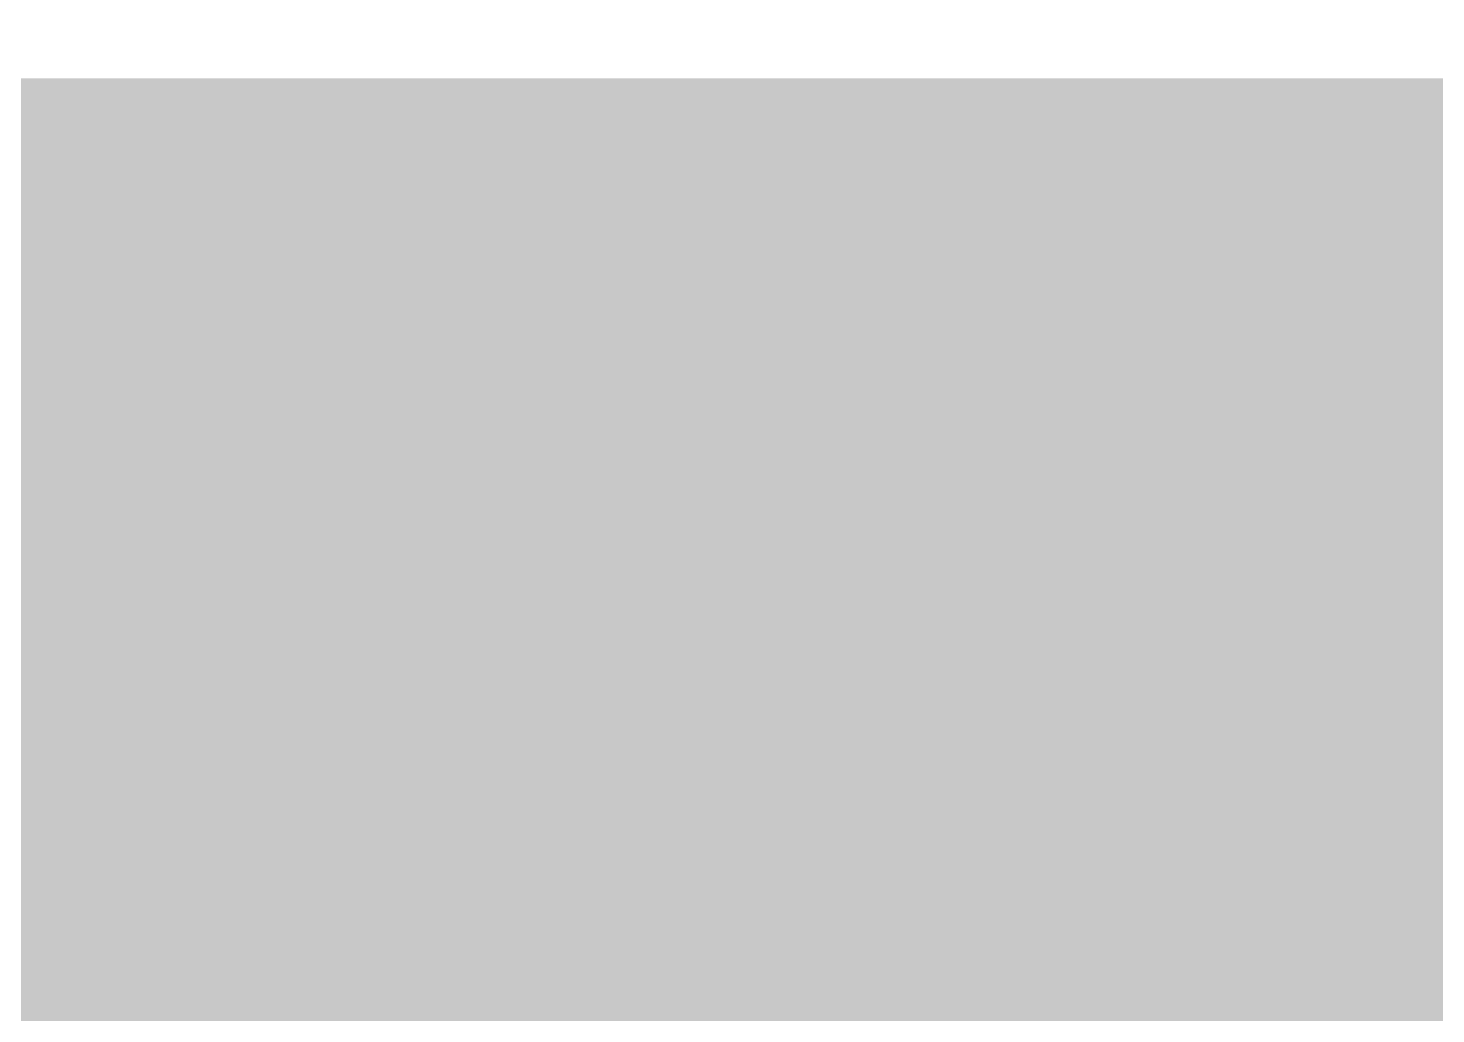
# Model space of a CAD drawing. Extents: x -0.1 to 65.1, y -1.2 to 30.1.
# Drawn here: x 26.5952 to 26.9153, y 6.8085 to 7.0326 of the extents above; entities that cross this region are included whole.
import ezdxf

# ---------------------------------------------------------------- set-up
doc = ezdxf.new("R2010")
doc.units = 0
doc.header["$MEASUREMENT"] = 0
doc.layers.get('0').update_dxf_attribs({"linetype": 'CONTINUOUS'})
doc.layers.add('2D_LINE_126', color=7, linetype='CONTINUOUS')

# ---------------------------------------------------------------- blocks, each defined once
blk = doc.blocks.new('DRAWING_63')
at = {"layer": '2D_LINE_126', "const_width": 0.0254}
for points in [[(-3.76047, -0.70866), (-3.76047, -0.69723), (-3.76047, -0.6858), (-3.76047, -0.67437), (-3.76047, -0.66294), (-3.76047, -0.65151), (-3.76047, -0.64008), (-3.76047, -0.62865), (-3.76047, -0.61722), (-3.76047, -0.60579), (-3.76047, -0.59436), (-3.76047, -0.58293), (-3.76047, -0.5715), (-3.76047, -0.56007), (-3.76047, -0.54864), (-3.76047, -0.53721), (-3.76047, -0.52578), (-3.76047, -0.51435), (-3.76047, -0.50292), (-3.76047, -0.49149), (-3.76047, -0.48006)], [(-3.74904, -0.70866), (-3.74904, -0.69723), (-3.74904, -0.6858), (-3.74904, -0.67437), (-3.74904, -0.66294), (-3.74904, -0.65151), (-3.74904, -0.64008), (-3.74904, -0.62865), (-3.74904, -0.61722), (-3.74904, -0.60579), (-3.74904, -0.59436), (-3.74904, -0.58293), (-3.74904, -0.5715), (-3.74904, -0.56007), (-3.74904, -0.54864), (-3.74904, -0.53721), (-3.74904, -0.52578), (-3.74904, -0.51435), (-3.74904, -0.50292), (-3.74904, -0.49149), (-3.74904, -0.48006)], [(-3.73761, -0.70866), (-3.73761, -0.69723), (-3.73761, -0.6858), (-3.73761, -0.67437), (-3.73761, -0.66294), (-3.73761, -0.65151), (-3.73761, -0.64008), (-3.73761, -0.62865), (-3.73761, -0.61722), (-3.73761, -0.60579), (-3.73761, -0.59436), (-3.73761, -0.58293), (-3.73761, -0.5715), (-3.73761, -0.56007), (-3.73761, -0.54864), (-3.73761, -0.53721), (-3.73761, -0.52578), (-3.73761, -0.51435), (-3.73761, -0.50292), (-3.73761, -0.49149), (-3.73761, -0.48006)], [(-3.72618, -0.70866), (-3.72618, -0.69723), (-3.72618, -0.6858), (-3.72618, -0.67437), (-3.72618, -0.66294), (-3.72618, -0.65151), (-3.72618, -0.64008), (-3.72618, -0.62865), (-3.72618, -0.61722), (-3.72618, -0.60579), (-3.72618, -0.59436), (-3.72618, -0.58293), (-3.72618, -0.5715), (-3.72618, -0.56007), (-3.72618, -0.54864), (-3.72618, -0.53721), (-3.72618, -0.52578), (-3.72618, -0.51435), (-3.72618, -0.50292), (-3.72618, -0.49149), (-3.72618, -0.48006)], [(-3.71475, -0.70866), (-3.71475, -0.69723), (-3.71475, -0.6858), (-3.71475, -0.67437), (-3.71475, -0.66294), (-3.71475, -0.65151), (-3.71475, -0.64008), (-3.71475, -0.62865), (-3.71475, -0.61722), (-3.71475, -0.60579), (-3.71475, -0.59436), (-3.71475, -0.58293), (-3.71475, -0.5715), (-3.71475, -0.56007), (-3.71475, -0.54864), (-3.71475, -0.53721), (-3.71475, -0.52578), (-3.71475, -0.51435), (-3.71475, -0.50292), (-3.71475, -0.49149), (-3.71475, -0.48006)], [(-3.70332, -0.70866), (-3.70332, -0.69723), (-3.70332, -0.6858), (-3.70332, -0.67437), (-3.70332, -0.66294), (-3.70332, -0.65151), (-3.70332, -0.64008), (-3.70332, -0.62865), (-3.70332, -0.61722), (-3.70332, -0.60579), (-3.70332, -0.59436), (-3.70332, -0.58293), (-3.70332, -0.5715), (-3.70332, -0.56007), (-3.70332, -0.54864), (-3.70332, -0.53721), (-3.70332, -0.52578), (-3.70332, -0.51435), (-3.70332, -0.50292), (-3.70332, -0.49149), (-3.70332, -0.48006)], [(-3.69189, -0.70866), (-3.69189, -0.69723), (-3.69189, -0.6858), (-3.69189, -0.67437), (-3.69189, -0.66294), (-3.69189, -0.65151), (-3.69189, -0.64008), (-3.69189, -0.62865), (-3.69189, -0.61722), (-3.69189, -0.60579), (-3.69189, -0.59436), (-3.69189, -0.58293), (-3.69189, -0.5715), (-3.69189, -0.56007), (-3.69189, -0.54864), (-3.69189, -0.53721), (-3.69189, -0.52578), (-3.69189, -0.51435), (-3.69189, -0.50292), (-3.69189, -0.49149), (-3.69189, -0.48006)], [(-3.68046, -0.70866), (-3.68046, -0.69723), (-3.68046, -0.6858), (-3.68046, -0.67437), (-3.68046, -0.66294), (-3.68046, -0.65151), (-3.68046, -0.64008), (-3.68046, -0.62865), (-3.68046, -0.61722), (-3.68046, -0.60579), (-3.68046, -0.59436), (-3.68046, -0.58293), (-3.68046, -0.5715), (-3.68046, -0.56007), (-3.68046, -0.54864), (-3.68046, -0.53721), (-3.68046, -0.52578), (-3.68046, -0.51435), (-3.68046, -0.50292), (-3.68046, -0.49149), (-3.68046, -0.48006)], [(-3.66903, -0.70866), (-3.66903, -0.69723), (-3.66903, -0.6858), (-3.66903, -0.67437), (-3.66903, -0.66294), (-3.66903, -0.65151), (-3.66903, -0.64008), (-3.66903, -0.62865), (-3.66903, -0.61722), (-3.66903, -0.60579), (-3.66903, -0.59436), (-3.66903, -0.58293), (-3.66903, -0.5715), (-3.66903, -0.56007), (-3.66903, -0.54864), (-3.66903, -0.53721), (-3.66903, -0.52578), (-3.66903, -0.51435), (-3.66903, -0.50292), (-3.66903, -0.49149), (-3.66903, -0.48006)], [(-3.6576, -0.70866), (-3.6576, -0.69723), (-3.6576, -0.6858), (-3.6576, -0.67437), (-3.6576, -0.66294), (-3.6576, -0.65151), (-3.6576, -0.64008), (-3.6576, -0.62865), (-3.6576, -0.61722), (-3.6576, -0.60579), (-3.6576, -0.59436), (-3.6576, -0.58293), (-3.6576, -0.5715), (-3.6576, -0.56007), (-3.6576, -0.54864), (-3.6576, -0.53721), (-3.6576, -0.52578), (-3.6576, -0.51435), (-3.6576, -0.50292), (-3.6576, -0.49149), (-3.6576, -0.48006)], [(-3.64617, -0.70866), (-3.64617, -0.69723), (-3.64617, -0.6858), (-3.64617, -0.67437), (-3.64617, -0.66294), (-3.64617, -0.65151), (-3.64617, -0.64008), (-3.64617, -0.62865), (-3.64617, -0.61722), (-3.64617, -0.60579), (-3.64617, -0.59436), (-3.64617, -0.58293), (-3.64617, -0.5715), (-3.64617, -0.56007), (-3.64617, -0.54864), (-3.64617, -0.53721), (-3.64617, -0.52578), (-3.64617, -0.51435), (-3.64617, -0.50292), (-3.64617, -0.49149), (-3.64617, -0.48006)], [(-3.63474, -0.70866), (-3.63474, -0.69723), (-3.63474, -0.6858), (-3.63474, -0.67437), (-3.63474, -0.66294), (-3.63474, -0.65151), (-3.63474, -0.64008), (-3.63474, -0.62865), (-3.63474, -0.61722), (-3.63474, -0.60579), (-3.63474, -0.59436), (-3.63474, -0.58293), (-3.63474, -0.5715), (-3.63474, -0.56007), (-3.63474, -0.54864), (-3.63474, -0.53721), (-3.63474, -0.52578), (-3.63474, -0.51435), (-3.63474, -0.50292), (-3.63474, -0.49149), (-3.63474, -0.48006)], [(-3.62331, -0.70866), (-3.62331, -0.69723), (-3.62331, -0.6858), (-3.62331, -0.67437), (-3.62331, -0.66294), (-3.62331, -0.65151), (-3.62331, -0.64008), (-3.62331, -0.62865), (-3.62331, -0.61722), (-3.62331, -0.60579), (-3.62331, -0.59436), (-3.62331, -0.58293), (-3.62331, -0.5715), (-3.62331, -0.56007), (-3.62331, -0.54864), (-3.62331, -0.53721), (-3.62331, -0.52578), (-3.62331, -0.51435), (-3.62331, -0.50292), (-3.62331, -0.49149), (-3.62331, -0.48006)], [(-3.61188, -0.70866), (-3.61188, -0.69723), (-3.61188, -0.6858), (-3.61188, -0.67437), (-3.61188, -0.66294), (-3.61188, -0.65151), (-3.61188, -0.64008), (-3.61188, -0.62865), (-3.61188, -0.61722), (-3.61188, -0.60579), (-3.61188, -0.59436), (-3.61188, -0.58293), (-3.61188, -0.5715), (-3.61188, -0.56007), (-3.61188, -0.54864), (-3.61188, -0.53721), (-3.61188, -0.52578), (-3.61188, -0.51435), (-3.61188, -0.50292), (-3.61188, -0.49149), (-3.61188, -0.48006)], [(-3.60045, -0.70866), (-3.60045, -0.69723), (-3.60045, -0.6858), (-3.60045, -0.67437), (-3.60045, -0.66294), (-3.60045, -0.65151), (-3.60045, -0.64008), (-3.60045, -0.62865), (-3.60045, -0.61722), (-3.60045, -0.60579), (-3.60045, -0.59436), (-3.60045, -0.58293), (-3.60045, -0.5715), (-3.60045, -0.56007), (-3.60045, -0.54864), (-3.60045, -0.53721), (-3.60045, -0.52578), (-3.60045, -0.51435), (-3.60045, -0.50292), (-3.60045, -0.49149), (-3.60045, -0.48006)], [(-3.58902, -0.70866), (-3.58902, -0.69723), (-3.58902, -0.6858), (-3.58902, -0.67437), (-3.58902, -0.66294), (-3.58902, -0.65151), (-3.58902, -0.64008), (-3.58902, -0.62865), (-3.58902, -0.61722), (-3.58902, -0.60579), (-3.58902, -0.59436), (-3.58902, -0.58293), (-3.58902, -0.5715), (-3.58902, -0.56007), (-3.58902, -0.54864), (-3.58902, -0.53721), (-3.58902, -0.52578), (-3.58902, -0.51435), (-3.58902, -0.50292), (-3.58902, -0.49149), (-3.58902, -0.48006)], [(-3.57759, -0.70866), (-3.57759, -0.69723), (-3.57759, -0.6858), (-3.57759, -0.67437), (-3.57759, -0.66294), (-3.57759, -0.65151), (-3.57759, -0.64008), (-3.57759, -0.62865), (-3.57759, -0.61722), (-3.57759, -0.60579), (-3.57759, -0.59436), (-3.57759, -0.58293), (-3.57759, -0.5715), (-3.57759, -0.56007), (-3.57759, -0.54864), (-3.57759, -0.53721), (-3.57759, -0.52578), (-3.57759, -0.51435), (-3.57759, -0.50292), (-3.57759, -0.49149), (-3.57759, -0.48006)], [(-3.56616, -0.70866), (-3.56616, -0.69723), (-3.56616, -0.6858), (-3.56616, -0.67437), (-3.56616, -0.66294), (-3.56616, -0.65151), (-3.56616, -0.64008), (-3.56616, -0.62865), (-3.56616, -0.61722), (-3.56616, -0.60579), (-3.56616, -0.59436), (-3.56616, -0.58293), (-3.56616, -0.5715), (-3.56616, -0.56007), (-3.56616, -0.54864), (-3.56616, -0.53721), (-3.56616, -0.52578), (-3.56616, -0.51435), (-3.56616, -0.50292), (-3.56616, -0.49149), (-3.56616, -0.48006)], [(-3.55473, -0.70866), (-3.55473, -0.69723), (-3.55473, -0.6858), (-3.55473, -0.67437), (-3.55473, -0.66294), (-3.55473, -0.65151), (-3.55473, -0.64008), (-3.55473, -0.62865), (-3.55473, -0.61722), (-3.55473, -0.60579), (-3.55473, -0.59436), (-3.55473, -0.58293), (-3.55473, -0.5715), (-3.55473, -0.56007), (-3.55473, -0.54864), (-3.55473, -0.53721), (-3.55473, -0.52578), (-3.55473, -0.51435), (-3.55473, -0.50292), (-3.55473, -0.49149), (-3.55473, -0.48006)], [(-3.5433, -0.70866), (-3.5433, -0.69723), (-3.5433, -0.6858), (-3.5433, -0.67437), (-3.5433, -0.66294), (-3.5433, -0.65151), (-3.5433, -0.64008), (-3.5433, -0.62865), (-3.5433, -0.61722), (-3.5433, -0.60579), (-3.5433, -0.59436), (-3.5433, -0.58293), (-3.5433, -0.5715), (-3.5433, -0.56007), (-3.5433, -0.54864), (-3.5433, -0.53721), (-3.5433, -0.52578), (-3.5433, -0.51435), (-3.5433, -0.50292), (-3.5433, -0.49149), (-3.5433, -0.48006)], [(-3.53187, -0.70866), (-3.53187, -0.69723), (-3.53187, -0.6858), (-3.53187, -0.67437), (-3.53187, -0.66294), (-3.53187, -0.65151), (-3.53187, -0.64008), (-3.53187, -0.62865), (-3.53187, -0.61722), (-3.53187, -0.60579), (-3.53187, -0.59436), (-3.53187, -0.58293), (-3.53187, -0.5715), (-3.53187, -0.56007), (-3.53187, -0.54864), (-3.53187, -0.53721), (-3.53187, -0.52578), (-3.53187, -0.51435), (-3.53187, -0.50292), (-3.53187, -0.49149), (-3.53187, -0.48006)], [(-3.52044, -0.70866), (-3.52044, -0.69723), (-3.52044, -0.6858), (-3.52044, -0.67437), (-3.52044, -0.66294), (-3.52044, -0.65151), (-3.52044, -0.64008), (-3.52044, -0.62865), (-3.52044, -0.61722), (-3.52044, -0.60579), (-3.52044, -0.59436), (-3.52044, -0.58293), (-3.52044, -0.5715), (-3.52044, -0.56007), (-3.52044, -0.54864), (-3.52044, -0.53721), (-3.52044, -0.52578), (-3.52044, -0.51435), (-3.52044, -0.50292), (-3.52044, -0.49149), (-3.52044, -0.48006)], [(-3.50901, -0.70866), (-3.50901, -0.69723), (-3.50901, -0.6858), (-3.50901, -0.67437), (-3.50901, -0.66294), (-3.50901, -0.65151), (-3.50901, -0.64008), (-3.50901, -0.62865), (-3.50901, -0.61722), (-3.50901, -0.60579), (-3.50901, -0.59436), (-3.50901, -0.58293), (-3.50901, -0.5715), (-3.50901, -0.56007), (-3.50901, -0.54864), (-3.50901, -0.53721), (-3.50901, -0.52578), (-3.50901, -0.51435), (-3.50901, -0.50292), (-3.50901, -0.49149), (-3.50901, -0.48006)], [(-3.49758, -0.70866), (-3.49758, -0.69723), (-3.49758, -0.6858), (-3.49758, -0.67437), (-3.49758, -0.66294), (-3.49758, -0.65151), (-3.49758, -0.64008), (-3.49758, -0.62865), (-3.49758, -0.61722), (-3.49758, -0.60579), (-3.49758, -0.59436), (-3.49758, -0.58293), (-3.49758, -0.5715), (-3.49758, -0.56007), (-3.49758, -0.54864), (-3.49758, -0.53721), (-3.49758, -0.52578), (-3.49758, -0.51435), (-3.49758, -0.50292), (-3.49758, -0.49149), (-3.49758, -0.48006)], [(-3.48615, -0.70866), (-3.48615, -0.69723), (-3.48615, -0.6858), (-3.48615, -0.67437), (-3.48615, -0.66294), (-3.48615, -0.65151), (-3.48615, -0.64008), (-3.48615, -0.62865), (-3.48615, -0.61722), (-3.48615, -0.60579), (-3.48615, -0.59436), (-3.48615, -0.58293), (-3.48615, -0.5715), (-3.48615, -0.56007), (-3.48615, -0.54864), (-3.48615, -0.53721), (-3.48615, -0.52578), (-3.48615, -0.51435), (-3.48615, -0.50292), (-3.48615, -0.49149), (-3.48615, -0.48006)], [(-3.47472, -0.70866), (-3.47472, -0.69723), (-3.47472, -0.6858), (-3.47472, -0.67437), (-3.47472, -0.66294), (-3.47472, -0.65151), (-3.47472, -0.64008), (-3.47472, -0.62865), (-3.47472, -0.61722), (-3.47472, -0.60579), (-3.47472, -0.59436), (-3.47472, -0.58293), (-3.47472, -0.5715), (-3.47472, -0.56007), (-3.47472, -0.54864), (-3.47472, -0.53721), (-3.47472, -0.52578), (-3.47472, -0.51435), (-3.47472, -0.50292), (-3.47472, -0.49149), (-3.47472, -0.48006)], [(-3.46329, -0.70866), (-3.46329, -0.69723), (-3.46329, -0.6858), (-3.46329, -0.67437), (-3.46329, -0.66294), (-3.46329, -0.65151), (-3.46329, -0.64008), (-3.46329, -0.62865), (-3.46329, -0.61722), (-3.46329, -0.60579), (-3.46329, -0.59436), (-3.46329, -0.58293), (-3.46329, -0.5715), (-3.46329, -0.56007), (-3.46329, -0.54864), (-3.46329, -0.53721), (-3.46329, -0.52578), (-3.46329, -0.51435), (-3.46329, -0.50292), (-3.46329, -0.49149), (-3.46329, -0.48006)], [(-3.45186, -0.70866), (-3.45186, -0.69723), (-3.45186, -0.6858), (-3.45186, -0.67437), (-3.45186, -0.66294), (-3.45186, -0.65151), (-3.45186, -0.64008), (-3.45186, -0.62865), (-3.45186, -0.61722), (-3.45186, -0.60579), (-3.45186, -0.59436), (-3.45186, -0.58293), (-3.45186, -0.5715), (-3.45186, -0.56007), (-3.45186, -0.54864), (-3.45186, -0.53721), (-3.45186, -0.52578), (-3.45186, -0.51435), (-3.45186, -0.50292), (-3.45186, -0.49149), (-3.45186, -0.48006)], [(-3.44043, -0.70866), (-3.44043, -0.69723), (-3.44043, -0.6858), (-3.44043, -0.67437), (-3.44043, -0.66294), (-3.44043, -0.65151), (-3.44043, -0.64008), (-3.44043, -0.62865), (-3.44043, -0.61722), (-3.44043, -0.60579), (-3.44043, -0.59436), (-3.44043, -0.58293), (-3.44043, -0.5715), (-3.44043, -0.56007), (-3.44043, -0.54864), (-3.44043, -0.53721), (-3.44043, -0.52578), (-3.44043, -0.51435), (-3.44043, -0.50292), (-3.44043, -0.49149), (-3.44043, -0.48006)], [(-3.429, -0.70866), (-3.429, -0.69723), (-3.429, -0.6858), (-3.429, -0.67437), (-3.429, -0.66294), (-3.429, -0.65151), (-3.429, -0.64008), (-3.429, -0.62865), (-3.429, -0.61722), (-3.429, -0.60579), (-3.429, -0.59436), (-3.429, -0.58293), (-3.429, -0.5715), (-3.429, -0.56007), (-3.429, -0.54864), (-3.429, -0.53721), (-3.429, -0.52578), (-3.429, -0.51435), (-3.429, -0.50292), (-3.429, -0.49149), (-3.429, -0.48006)], [(-2.81178, -0.49149), (-4.06908, -0.49149), (-4.12623, -0.50292)], [(-3.41757, -0.49149), (-3.429, -0.49149), (-3.44043, -0.49149), (-3.45186, -0.49149), (-3.46329, -0.49149), (-3.47472, -0.49149), (-3.48615, -0.49149), (-3.49758, -0.49149), (-3.50901, -0.49149), (-3.52044, -0.49149), (-3.53187, -0.49149), (-3.5433, -0.49149), (-3.55473, -0.49149), (-3.56616, -0.49149), (-3.57759, -0.49149), (-3.58902, -0.49149), (-3.60045, -0.49149), (-3.61188, -0.49149), (-3.62331, -0.49149), (-3.63474, -0.49149), (-3.64617, -0.49149), (-3.6576, -0.49149), (-3.66903, -0.49149), (-3.68046, -0.49149), (-3.69189, -0.49149), (-3.70332, -0.49149), (-3.71475, -0.49149), (-3.72618, -0.49149), (-3.73761, -0.49149), (-3.74904, -0.49149), (-3.76047, -0.49149), (-3.7719, -0.49149)], [(-3.41757, -0.50292), (-3.429, -0.50292), (-3.44043, -0.50292), (-3.45186, -0.50292), (-3.46329, -0.50292), (-3.47472, -0.50292), (-3.48615, -0.50292), (-3.49758, -0.50292), (-3.50901, -0.50292), (-3.52044, -0.50292), (-3.53187, -0.50292), (-3.5433, -0.50292), (-3.55473, -0.50292), (-3.56616, -0.50292), (-3.57759, -0.50292), (-3.58902, -0.50292), (-3.60045, -0.50292), (-3.61188, -0.50292), (-3.62331, -0.50292), (-3.63474, -0.50292), (-3.64617, -0.50292), (-3.6576, -0.50292), (-3.66903, -0.50292), (-3.68046, -0.50292), (-3.69189, -0.50292), (-3.70332, -0.50292), (-3.71475, -0.50292), (-3.72618, -0.50292), (-3.73761, -0.50292), (-3.74904, -0.50292), (-3.76047, -0.50292), (-3.7719, -0.50292)], [(-3.7719, -0.51435), (-3.76047, -0.51435), (-3.74904, -0.51435), (-3.73761, -0.51435), (-3.72618, -0.51435), (-3.71475, -0.51435), (-3.70332, -0.51435), (-3.69189, -0.51435), (-3.68046, -0.51435), (-3.66903, -0.51435), (-3.6576, -0.51435), (-3.64617, -0.51435), (-3.63474, -0.51435), (-3.62331, -0.51435), (-3.61188, -0.51435), (-3.60045, -0.51435), (-3.58902, -0.51435), (-3.57759, -0.51435), (-3.56616, -0.51435), (-3.55473, -0.51435), (-3.5433, -0.51435), (-3.53187, -0.51435), (-3.52044, -0.51435), (-3.50901, -0.51435), (-3.49758, -0.51435), (-3.48615, -0.51435), (-3.47472, -0.51435), (-3.46329, -0.51435), (-3.45186, -0.51435), (-3.44043, -0.51435), (-3.429, -0.51435), (-3.41757, -0.51435)], [(-3.41757, -0.52578), (-3.429, -0.52578), (-3.44043, -0.52578), (-3.45186, -0.52578), (-3.46329, -0.52578), (-3.47472, -0.52578), (-3.48615, -0.52578), (-3.49758, -0.52578), (-3.50901, -0.52578), (-3.52044, -0.52578), (-3.53187, -0.52578), (-3.5433, -0.52578), (-3.55473, -0.52578), (-3.56616, -0.52578), (-3.57759, -0.52578), (-3.58902, -0.52578), (-3.60045, -0.52578), (-3.61188, -0.52578), (-3.62331, -0.52578), (-3.63474, -0.52578), (-3.64617, -0.52578), (-3.6576, -0.52578), (-3.66903, -0.52578), (-3.68046, -0.52578), (-3.69189, -0.52578), (-3.70332, -0.52578), (-3.71475, -0.52578), (-3.72618, -0.52578), (-3.73761, -0.52578), (-3.74904, -0.52578), (-3.76047, -0.52578), (-3.7719, -0.52578)], [(-3.7719, -0.53721), (-3.76047, -0.53721), (-3.74904, -0.53721), (-3.73761, -0.53721), (-3.72618, -0.53721), (-3.71475, -0.53721), (-3.70332, -0.53721), (-3.69189, -0.53721), (-3.68046, -0.53721), (-3.66903, -0.53721), (-3.6576, -0.53721), (-3.64617, -0.53721), (-3.63474, -0.53721), (-3.62331, -0.53721), (-3.61188, -0.53721), (-3.60045, -0.53721), (-3.58902, -0.53721), (-3.57759, -0.53721), (-3.56616, -0.53721), (-3.55473, -0.53721), (-3.5433, -0.53721), (-3.53187, -0.53721), (-3.52044, -0.53721), (-3.50901, -0.53721), (-3.49758, -0.53721), (-3.48615, -0.53721), (-3.47472, -0.53721), (-3.46329, -0.53721), (-3.45186, -0.53721), (-3.44043, -0.53721), (-3.429, -0.53721), (-3.41757, -0.53721)], [(-3.7719, -0.54864), (-3.76047, -0.54864), (-3.74904, -0.54864), (-3.73761, -0.54864), (-3.72618, -0.54864), (-3.71475, -0.54864), (-3.70332, -0.54864), (-3.69189, -0.54864), (-3.68046, -0.54864), (-3.66903, -0.54864), (-3.6576, -0.54864), (-3.64617, -0.54864), (-3.63474, -0.54864), (-3.62331, -0.54864), (-3.61188, -0.54864), (-3.60045, -0.54864), (-3.58902, -0.54864), (-3.57759, -0.54864), (-3.56616, -0.54864), (-3.55473, -0.54864), (-3.5433, -0.54864), (-3.53187, -0.54864), (-3.52044, -0.54864), (-3.50901, -0.54864), (-3.49758, -0.54864), (-3.48615, -0.54864), (-3.47472, -0.54864), (-3.46329, -0.54864), (-3.45186, -0.54864), (-3.44043, -0.54864), (-3.429, -0.54864), (-3.41757, -0.54864)], [(-3.7719, -0.56007), (-3.76047, -0.56007), (-3.74904, -0.56007), (-3.73761, -0.56007), (-3.72618, -0.56007), (-3.71475, -0.56007), (-3.70332, -0.56007), (-3.69189, -0.56007), (-3.68046, -0.56007), (-3.66903, -0.56007), (-3.6576, -0.56007), (-3.64617, -0.56007), (-3.63474, -0.56007), (-3.62331, -0.56007), (-3.61188, -0.56007), (-3.60045, -0.56007), (-3.58902, -0.56007), (-3.57759, -0.56007), (-3.56616, -0.56007), (-3.55473, -0.56007), (-3.5433, -0.56007), (-3.53187, -0.56007), (-3.52044, -0.56007), (-3.50901, -0.56007), (-3.49758, -0.56007), (-3.48615, -0.56007), (-3.47472, -0.56007), (-3.46329, -0.56007), (-3.45186, -0.56007), (-3.44043, -0.56007), (-3.429, -0.56007), (-3.41757, -0.56007)], [(-3.41757, -0.5715), (-3.429, -0.5715), (-3.44043, -0.5715), (-3.45186, -0.5715), (-3.46329, -0.5715), (-3.47472, -0.5715), (-3.48615, -0.5715), (-3.49758, -0.5715), (-3.50901, -0.5715), (-3.52044, -0.5715), (-3.53187, -0.5715), (-3.5433, -0.5715), (-3.55473, -0.5715), (-3.56616, -0.5715), (-3.57759, -0.5715), (-3.58902, -0.5715), (-3.60045, -0.5715), (-3.61188, -0.5715), (-3.62331, -0.5715), (-3.63474, -0.5715), (-3.64617, -0.5715), (-3.6576, -0.5715), (-3.66903, -0.5715), (-3.68046, -0.5715), (-3.69189, -0.5715), (-3.70332, -0.5715), (-3.71475, -0.5715), (-3.72618, -0.5715), (-3.73761, -0.5715), (-3.74904, -0.5715), (-3.76047, -0.5715), (-3.7719, -0.5715)], [(-3.7719, -0.58293), (-3.76047, -0.58293), (-3.74904, -0.58293), (-3.73761, -0.58293), (-3.72618, -0.58293), (-3.71475, -0.58293), (-3.70332, -0.58293), (-3.69189, -0.58293), (-3.68046, -0.58293), (-3.66903, -0.58293), (-3.6576, -0.58293), (-3.64617, -0.58293), (-3.63474, -0.58293), (-3.62331, -0.58293), (-3.61188, -0.58293), (-3.60045, -0.58293), (-3.58902, -0.58293), (-3.57759, -0.58293), (-3.56616, -0.58293), (-3.55473, -0.58293), (-3.5433, -0.58293), (-3.53187, -0.58293), (-3.52044, -0.58293), (-3.50901, -0.58293), (-3.49758, -0.58293), (-3.48615, -0.58293), (-3.47472, -0.58293), (-3.46329, -0.58293), (-3.45186, -0.58293), (-3.44043, -0.58293), (-3.429, -0.58293), (-3.41757, -0.58293)], [(-3.7719, -0.59436), (-3.76047, -0.59436), (-3.74904, -0.59436), (-3.73761, -0.59436), (-3.72618, -0.59436), (-3.71475, -0.59436), (-3.70332, -0.59436), (-3.69189, -0.59436), (-3.68046, -0.59436), (-3.66903, -0.59436), (-3.6576, -0.59436), (-3.64617, -0.59436), (-3.63474, -0.59436), (-3.62331, -0.59436), (-3.61188, -0.59436), (-3.60045, -0.59436), (-3.58902, -0.59436), (-3.57759, -0.59436), (-3.56616, -0.59436), (-3.55473, -0.59436), (-3.5433, -0.59436), (-3.53187, -0.59436), (-3.52044, -0.59436), (-3.50901, -0.59436), (-3.49758, -0.59436), (-3.48615, -0.59436), (-3.47472, -0.59436), (-3.46329, -0.59436), (-3.45186, -0.59436), (-3.44043, -0.59436), (-3.429, -0.59436), (-3.41757, -0.59436)], [(-3.41757, -0.60579), (-3.429, -0.60579), (-3.44043, -0.60579), (-3.45186, -0.60579), (-3.46329, -0.60579), (-3.47472, -0.60579), (-3.48615, -0.60579), (-3.49758, -0.60579), (-3.50901, -0.60579), (-3.52044, -0.60579), (-3.53187, -0.60579), (-3.5433, -0.60579), (-3.55473, -0.60579), (-3.56616, -0.60579), (-3.57759, -0.60579), (-3.58902, -0.60579), (-3.60045, -0.60579), (-3.61188, -0.60579), (-3.62331, -0.60579), (-3.63474, -0.60579), (-3.64617, -0.60579), (-3.6576, -0.60579), (-3.66903, -0.60579), (-3.68046, -0.60579), (-3.69189, -0.60579), (-3.70332, -0.60579), (-3.71475, -0.60579), (-3.72618, -0.60579), (-3.73761, -0.60579), (-3.74904, -0.60579), (-3.76047, -0.60579), (-3.7719, -0.60579)], [(-3.41757, -0.61722), (-3.429, -0.61722), (-3.44043, -0.61722), (-3.45186, -0.61722), (-3.46329, -0.61722), (-3.47472, -0.61722), (-3.48615, -0.61722), (-3.49758, -0.61722), (-3.50901, -0.61722), (-3.52044, -0.61722), (-3.53187, -0.61722), (-3.5433, -0.61722), (-3.55473, -0.61722), (-3.56616, -0.61722), (-3.57759, -0.61722), (-3.58902, -0.61722), (-3.60045, -0.61722), (-3.61188, -0.61722), (-3.62331, -0.61722), (-3.63474, -0.61722), (-3.64617, -0.61722), (-3.6576, -0.61722), (-3.66903, -0.61722), (-3.68046, -0.61722), (-3.69189, -0.61722), (-3.70332, -0.61722), (-3.71475, -0.61722), (-3.72618, -0.61722), (-3.73761, -0.61722), (-3.74904, -0.61722), (-3.76047, -0.61722), (-3.7719, -0.61722)], [(-3.41757, -0.62865), (-3.429, -0.62865), (-3.44043, -0.62865), (-3.45186, -0.62865), (-3.46329, -0.62865), (-3.47472, -0.62865), (-3.48615, -0.62865), (-3.49758, -0.62865), (-3.50901, -0.62865), (-3.52044, -0.62865), (-3.53187, -0.62865), (-3.5433, -0.62865), (-3.55473, -0.62865), (-3.56616, -0.62865), (-3.57759, -0.62865), (-3.58902, -0.62865), (-3.60045, -0.62865), (-3.61188, -0.62865), (-3.62331, -0.62865), (-3.63474, -0.62865), (-3.64617, -0.62865), (-3.6576, -0.62865), (-3.66903, -0.62865), (-3.68046, -0.62865), (-3.69189, -0.62865), (-3.70332, -0.62865), (-3.71475, -0.62865), (-3.72618, -0.62865), (-3.73761, -0.62865), (-3.74904, -0.62865), (-3.76047, -0.62865), (-3.7719, -0.62865)], [(-3.41757, -0.64008), (-3.429, -0.64008), (-3.44043, -0.64008), (-3.45186, -0.64008), (-3.46329, -0.64008), (-3.47472, -0.64008), (-3.48615, -0.64008), (-3.49758, -0.64008), (-3.50901, -0.64008), (-3.52044, -0.64008), (-3.53187, -0.64008), (-3.5433, -0.64008), (-3.55473, -0.64008), (-3.56616, -0.64008), (-3.57759, -0.64008), (-3.58902, -0.64008), (-3.60045, -0.64008), (-3.61188, -0.64008), (-3.62331, -0.64008), (-3.63474, -0.64008), (-3.64617, -0.64008), (-3.6576, -0.64008), (-3.66903, -0.64008), (-3.68046, -0.64008), (-3.69189, -0.64008), (-3.70332, -0.64008), (-3.71475, -0.64008), (-3.72618, -0.64008), (-3.73761, -0.64008), (-3.74904, -0.64008), (-3.76047, -0.64008), (-3.7719, -0.64008)], [(-3.41757, -0.65151), (-3.429, -0.65151), (-3.44043, -0.65151), (-3.45186, -0.65151), (-3.46329, -0.65151), (-3.47472, -0.65151), (-3.48615, -0.65151), (-3.49758, -0.65151), (-3.50901, -0.65151), (-3.52044, -0.65151), (-3.53187, -0.65151), (-3.5433, -0.65151), (-3.55473, -0.65151), (-3.56616, -0.65151), (-3.57759, -0.65151), (-3.58902, -0.65151), (-3.60045, -0.65151), (-3.61188, -0.65151), (-3.62331, -0.65151), (-3.63474, -0.65151), (-3.64617, -0.65151), (-3.6576, -0.65151), (-3.66903, -0.65151), (-3.68046, -0.65151), (-3.69189, -0.65151), (-3.70332, -0.65151), (-3.71475, -0.65151), (-3.72618, -0.65151), (-3.73761, -0.65151), (-3.74904, -0.65151), (-3.76047, -0.65151), (-3.7719, -0.65151)], [(-3.7719, -0.66294), (-3.76047, -0.66294), (-3.74904, -0.66294), (-3.73761, -0.66294), (-3.72618, -0.66294), (-3.71475, -0.66294), (-3.70332, -0.66294), (-3.69189, -0.66294), (-3.68046, -0.66294), (-3.66903, -0.66294), (-3.6576, -0.66294), (-3.64617, -0.66294), (-3.63474, -0.66294), (-3.62331, -0.66294), (-3.61188, -0.66294), (-3.60045, -0.66294), (-3.58902, -0.66294), (-3.57759, -0.66294), (-3.56616, -0.66294), (-3.55473, -0.66294), (-3.5433, -0.66294), (-3.53187, -0.66294), (-3.52044, -0.66294), (-3.50901, -0.66294), (-3.49758, -0.66294), (-3.48615, -0.66294), (-3.47472, -0.66294), (-3.46329, -0.66294), (-3.45186, -0.66294), (-3.44043, -0.66294), (-3.429, -0.66294), (-3.41757, -0.66294)], [(-3.41757, -0.67437), (-3.429, -0.67437), (-3.44043, -0.67437), (-3.45186, -0.67437), (-3.46329, -0.67437), (-3.47472, -0.67437), (-3.48615, -0.67437), (-3.49758, -0.67437), (-3.50901, -0.67437), (-3.52044, -0.67437), (-3.53187, -0.67437), (-3.5433, -0.67437), (-3.55473, -0.67437), (-3.56616, -0.67437), (-3.57759, -0.67437), (-3.58902, -0.67437), (-3.60045, -0.67437), (-3.61188, -0.67437), (-3.62331, -0.67437), (-3.63474, -0.67437), (-3.64617, -0.67437), (-3.6576, -0.67437), (-3.66903, -0.67437), (-3.68046, -0.67437), (-3.69189, -0.67437), (-3.70332, -0.67437), (-3.71475, -0.67437), (-3.72618, -0.67437), (-3.73761, -0.67437), (-3.74904, -0.67437), (-3.76047, -0.67437), (-3.7719, -0.67437)], [(-3.41757, -0.6858), (-3.429, -0.6858), (-3.44043, -0.6858), (-3.45186, -0.6858), (-3.46329, -0.6858), (-3.47472, -0.6858), (-3.48615, -0.6858), (-3.49758, -0.6858), (-3.50901, -0.6858), (-3.52044, -0.6858), (-3.53187, -0.6858), (-3.5433, -0.6858), (-3.55473, -0.6858), (-3.56616, -0.6858), (-3.57759, -0.6858), (-3.58902, -0.6858), (-3.60045, -0.6858), (-3.61188, -0.6858), (-3.62331, -0.6858), (-3.63474, -0.6858), (-3.64617, -0.6858), (-3.6576, -0.6858), (-3.66903, -0.6858), (-3.68046, -0.6858), (-3.69189, -0.6858), (-3.70332, -0.6858), (-3.71475, -0.6858), (-3.72618, -0.6858), (-3.73761, -0.6858), (-3.74904, -0.6858), (-3.76047, -0.6858), (-3.7719, -0.6858)], [(-3.41757, -0.69723), (-3.429, -0.69723), (-3.44043, -0.69723), (-3.45186, -0.69723), (-3.46329, -0.69723), (-3.47472, -0.69723), (-3.48615, -0.69723), (-3.49758, -0.69723), (-3.50901, -0.69723), (-3.52044, -0.69723), (-3.53187, -0.69723), (-3.5433, -0.69723), (-3.55473, -0.69723), (-3.56616, -0.69723), (-3.57759, -0.69723), (-3.58902, -0.69723), (-3.60045, -0.69723), (-3.61188, -0.69723), (-3.62331, -0.69723), (-3.63474, -0.69723), (-3.64617, -0.69723), (-3.6576, -0.69723), (-3.66903, -0.69723), (-3.68046, -0.69723), (-3.69189, -0.69723), (-3.70332, -0.69723), (-3.71475, -0.69723), (-3.72618, -0.69723), (-3.73761, -0.69723), (-3.74904, -0.69723), (-3.76047, -0.69723), (-3.7719, -0.69723)]]:
    blk.add_lwpolyline(points, dxfattribs=at)

msp = doc.modelspace()

# ---------------------------------------------------------------- block references
msp.add_blockref('DRAWING_63', (30.35, 7.5))

doc.saveas('drawing.dxf')
